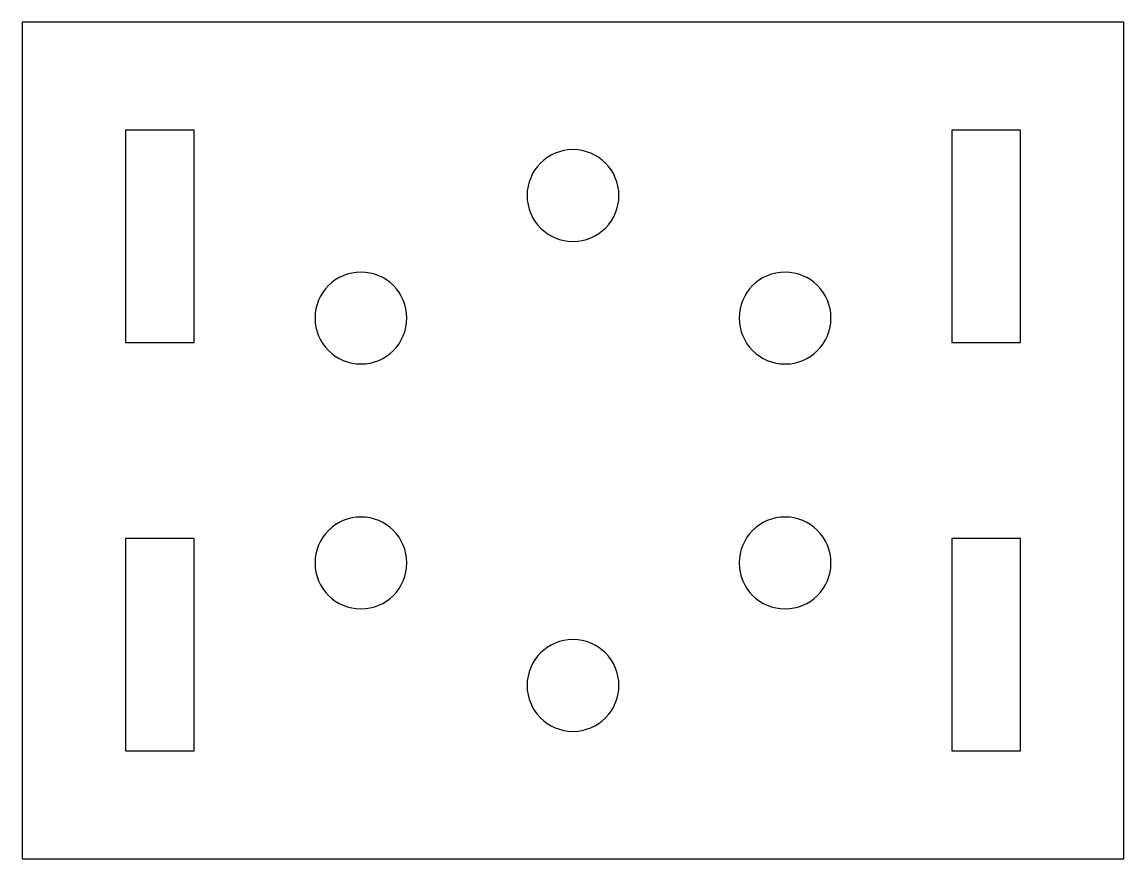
# Model space of a CAD drawing. Header units: millimetres. Extents: x 0 to 54, y 0 to 41.
import ezdxf

# ---------------------------------------------------------------- set-up
doc = ezdxf.new("R2010")
doc.units = ezdxf.units.MM

msp = doc.modelspace()

# ---------------------------------------------------------------- linework, layer by layer
at = {"layer": 'CUT'}
for p, q in [((54, 41), (0, 41)), ((0, 41), (0, 0)), ((54, 0), (54, 41)), ((8.4375, 35.7), (5.0625, 35.7)), ((5.0625, 35.7), (5.0625, 25.3)), ((8.4375, 25.3), (8.4375, 35.7)), ((48.9375, 35.7), (45.5625, 35.7)), ((45.5625, 35.7), (45.5625, 25.3)), ((48.9375, 25.3), (48.9375, 35.7)), ((5.0625, 25.3), (8.4375, 25.3)), ((45.5625, 25.3), (48.9375, 25.3)), ((8.4375, 15.7), (5.0625, 15.7)), ((5.0625, 15.7), (5.0625, 5.3)), ((8.4375, 5.3), (8.4375, 15.7)), ((48.9375, 15.7), (45.5625, 15.7)), ((45.5625, 15.7), (45.5625, 5.3)), ((48.9375, 5.3), (48.9375, 15.7)), ((5.0625, 5.3), (8.4375, 5.3)), ((45.5625, 5.3), (48.9375, 5.3)), ((0, 0), (54, 0))]:
    msp.add_line(p, q, dxfattribs=at)
for centre, start, end in [((27, 32.5), 0, 180), ((27, 32.5), 180, 0), ((16.6077, 26.5), 0, 180), ((37.3923, 26.5), 0, 180), ((16.6077, 26.5), 180, 0), ((37.3923, 26.5), 180, 0), ((16.6077, 14.5), 0, 180), ((37.3923, 14.5), 0, 180), ((16.6077, 14.5), 180, 0), ((37.3923, 14.5), 180, 0), ((27, 8.5), 0, 180), ((27, 8.5), 180, 0)]:
    msp.add_arc(centre, 2.25, start, end, dxfattribs=at)

doc.saveas('drawing.dxf')
